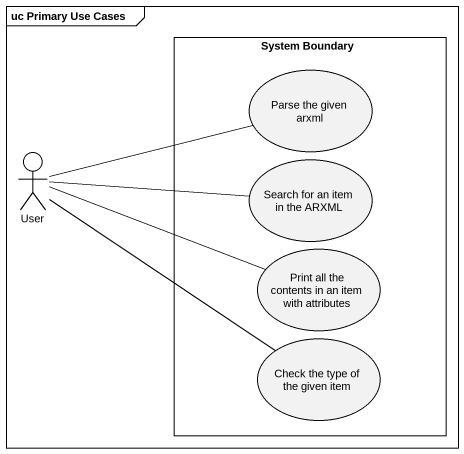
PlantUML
@startuml
mainframe uc Primary Use Cases
rectangle "System Boundary" as System_Boundary {
  usecase "Parse the given arxml" as Parse_the_given_arxml
  usecase "Search for an item in the ARXML" as Search_for_an_item_in_the
  usecase "Print all the contents in an item with attributes" as Print_all_the_contents_in
  usecase "Check the type of the given item" as Check_the_type_of_the_given
}
actor User
User -right- Parse_the_given_arxml
User -right- Search_for_an_item_in_the
User -right- Print_all_the_contents_in
User -- Check_the_type_of_the_given
@enduml
